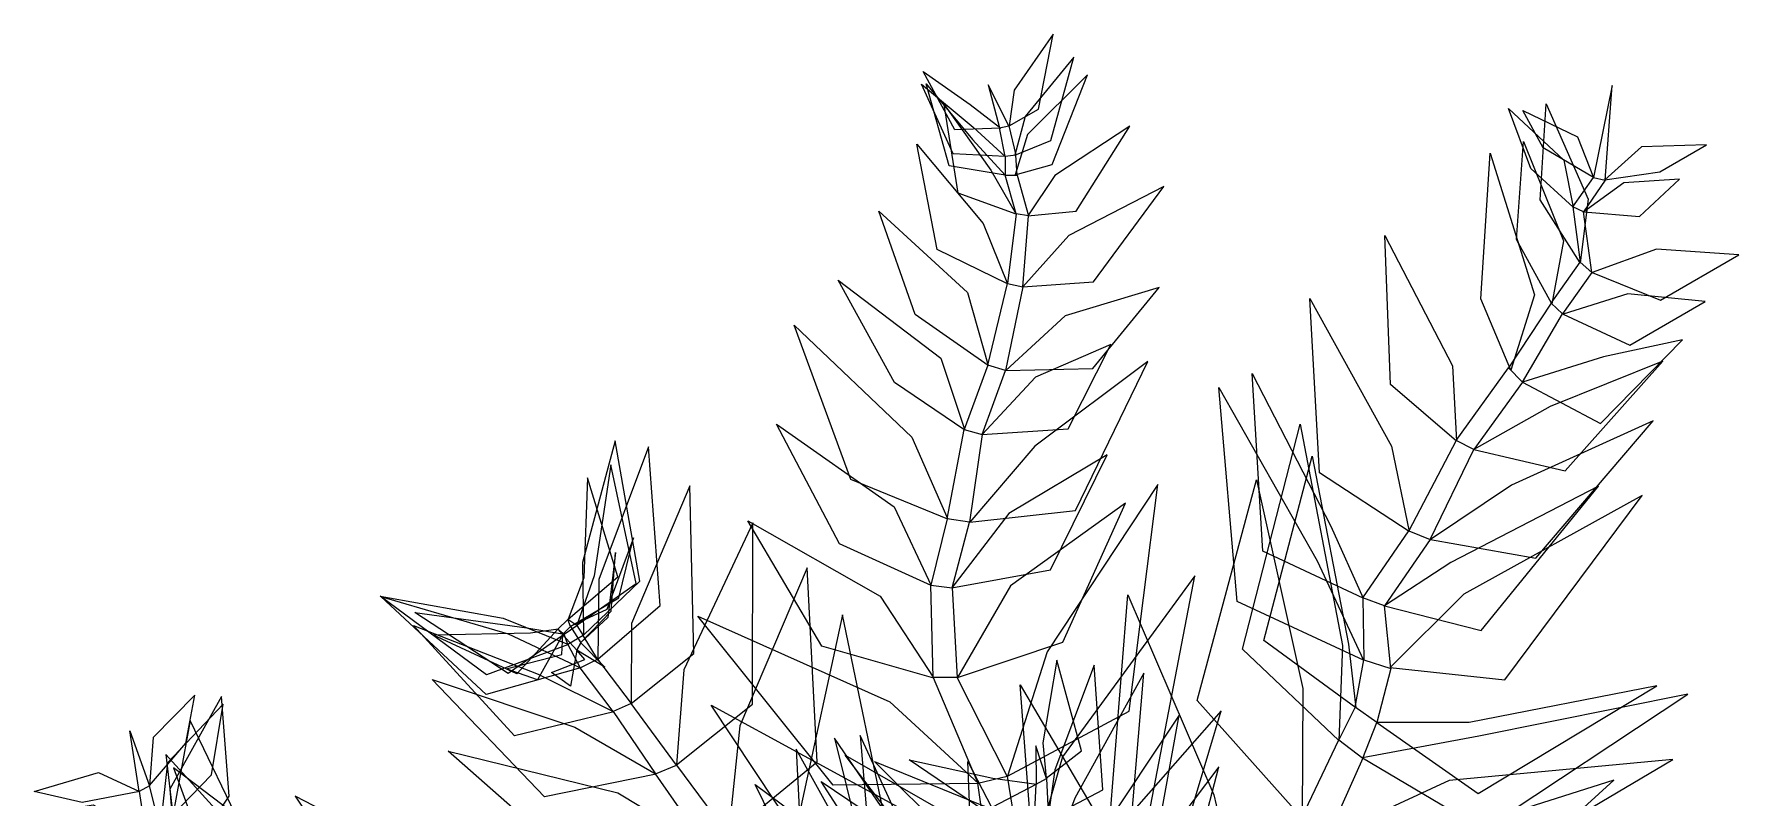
# Model space of a CAD drawing. Extents: x -0.264 to 0.274, y -0.288 to 0.275.
# Drawn here: x -0.01172 to 0.01061, y 0.00407 to 0.01408 of the extents above; entities that cross this region are included whole.
import ezdxf

# ---------------------------------------------------------------- set-up
doc = ezdxf.new("R2010")
doc.units = 0
doc.linetypes.add('LEAF_G', pattern=[10000, 10000, 0])
doc.layers.get('0').update_dxf_attribs({"linetype": 'CONTINUOUS'})

# ---------------------------------------------------------------- blocks, each defined once
blk = doc.blocks.new('12ZPLT14_LEAF')
at = {"color": 3, "linetype": 'LEAF_G'}
for points in [[(-0.029, 0.019, 238.56), (0.453, 0.57, 240.502), (3.645, -0.534, 241.656), (1.572, 0.57, 239.535)], [(-0.039, 0.019, 238.124), (0.391, 0.526, 236.062), (3.306, -0.563, 234.703), (1.385, 0.526, 237.137)]]:
    blk.add_3dface(points, dxfattribs=at)

msp = doc.modelspace()

# ---------------------------------------------------------------- linework, layer by layer
at = {"color": 3, "linetype": 'BYBLOCK'}
for points in [[(0.000925, 0.012847, 0.005308), (0.001047, 0.012873, 0.005308), (0.000777, 0.013411, 0.005805), (0.000925, 0.012847, 0.005308)], [(0.008704, 0.012199, 0.005361), (0.008855, 0.012165, 0.005361), (0.008947, 0.013404, 0.00469), (0.008704, 0.012199, 0.005361)], [(0.001138, 0.01249, 0.004827), (0.000999, 0.012474, 0.004827), (0.000925, 0.012847, 0.005308), (0.001047, 0.012873, 0.005308)], [(0.001001, 0.01223, 0.004396), (0.001157, 0.01223, 0.004396), (0.001138, 0.01249, 0.004827), (0.000999, 0.012474, 0.004827)], [(0.001304, 0.011697, 0.003984), (0.001142, 0.011723, 0.003984), (0.001001, 0.01223, 0.004396), (0.001157, 0.01223, 0.004396)], [(0.008572, 0.011748, 0.005682), (0.008431, 0.011814, 0.005682), (0.008704, 0.012199, 0.005361), (0.008855, 0.012165, 0.005361)], [(0.001028, 0.01081, 0.003536), (0.001232, 0.010765, 0.003536), (0.001304, 0.011697, 0.003984), (0.001142, 0.011723, 0.003984)], [(0.008527, 0.011087, 0.00617), (0.008682, 0.010953, 0.00617), (0.008572, 0.011748, 0.005682), (0.008431, 0.011814, 0.005682)], [(0.008299, 0.010411, 0.006636), (0.008151, 0.010553, 0.006636), (0.008527, 0.011087, 0.00617), (0.008682, 0.010953, 0.00617)], [(0.001003, 0.009667, 0.003321), (0.000772, 0.009741, 0.003321), (0.001028, 0.01081, 0.003536), (0.001232, 0.010765, 0.003536)], [(0.007592, 0.009702, 0.007115), (0.007775, 0.009516, 0.007115), (0.008299, 0.010411, 0.006636), (0.008151, 0.010553, 0.006636)], [(0.000463, 0.008894, 0.003115), (0.000697, 0.00883, 0.003115), (0.001003, 0.009667, 0.003321), (0.000772, 0.009741, 0.003321)], [(0.007136, 0.008632, 0.007178), (0.006905, 0.008752, 0.007178), (0.007592, 0.009702, 0.007115), (0.007775, 0.009516, 0.007115)], [(0.000534, 0.007682, 0.003186), (0.00024, 0.007726, 0.003186), (0.000463, 0.008894, 0.003115), (0.000697, 0.00883, 0.003115)], [(0.006284, 0.00757, 0.006776), (0.006564, 0.007455, 0.006776), (0.007136, 0.008632, 0.007178), (0.006905, 0.008752, 0.007178)], [(0.000028, 0.006858, 0.002967), (0.000304, 0.00682, 0.002967), (0.000534, 0.007682, 0.003186), (0.00024, 0.007726, 0.003186)], [(0.005967, 0.006584, 0.006159), (0.005684, 0.00669, 0.006159), (0.006284, 0.00757, 0.006776), (0.006564, 0.007455, 0.006776)], [(0.000371, 0.005645, 0.003021), (0.000058, 0.005645, 0.003021), (0.000028, 0.006858, 0.002967), (0.000304, 0.00682, 0.002967)], [(0.005695, 0.005876, 0.005327), (0.006049, 0.005764, 0.005327), (0.005967, 0.006584, 0.006159), (0.005684, 0.00669, 0.006159)], [(-0.004725, 0.006407, 0.008576), (-0.004856, 0.006281, 0.00861), (-0.004795, 0.006208, 0.009252), (-0.004691, 0.006316, 0.00921)], [(-0.004776, 0.006213, 0.007971), (-0.00461, 0.006329, 0.007938), (-0.004725, 0.006407, 0.008576), (-0.004856, 0.006281, 0.00861)], [(-0.004795, 0.006208, 0.009252), (-0.004691, 0.006316, 0.00921), (-0.004556, 0.006102, 0.009724), (-0.004608, 0.006005, 0.009781)], [(-0.004525, 0.006198, 0.007388), (-0.004726, 0.006079, 0.007362), (-0.004776, 0.006213, 0.007971), (-0.00461, 0.006329, 0.007938)], [(-0.004566, 0.005773, 0.006818), (-0.004338, 0.005885, 0.006877), (-0.004525, 0.006198, 0.007388), (-0.004726, 0.006079, 0.007362)], [(-0.004608, 0.006005, 0.009781), (-0.004556, 0.006102, 0.009724), (-0.004242, 0.005781, 0.0101), (-0.004608, 0.006005, 0.009781)], [(-0.003897, 0.005304, 0.006492), (-0.004133, 0.0052, 0.006402), (-0.004566, 0.005773, 0.006818), (-0.004338, 0.005885, 0.006877)], [(0.005866, 0.005055, 0.004187), (0.005583, 0.005258, 0.004187), (0.005695, 0.005876, 0.005327), (0.006049, 0.005764, 0.005327)], [(0.000641, 0.004262, 0.002967), (0.001027, 0.004353, 0.002967), (0.000371, 0.005645, 0.003021), (0.000058, 0.005645, 0.003021)], [(-0.003578, 0.004383, 0.006281), (-0.003306, 0.004499, 0.006345), (-0.003897, 0.005304, 0.006492), (-0.004133, 0.0052, 0.006402)], [(0.005367, 0.004829, 0.003068), (0.005681, 0.004589, 0.003068), (0.005866, 0.005055, 0.004187), (0.005583, 0.005258, 0.004187)], [(-0.010206, 0.004228, -0.003351), (-0.010342, 0.004153, -0.003351), (-0.010464, 0.004947, -0.004314), (-0.010206, 0.004228, -0.003351)], [(0.001407, 0.004247, 0.013303), (0.001542, 0.004324, 0.013303), (0.0014, 0.004749, 0.013833), (0.001407, 0.004247, 0.013303)], [(0.005223, 0.003561, 0.002194), (0.004885, 0.003813, 0.002194), (0.005367, 0.004829, 0.003068), (0.005681, 0.004589, 0.003068)], [(-0.002627, 0.003584, 0.006179), (-0.002931, 0.003447, 0.006161), (-0.003578, 0.004383, 0.006281), (-0.003306, 0.004499, 0.006345)], [(0.001258, 0.002917, 0.002567), (0.000846, 0.00283, 0.002567), (0.000641, 0.004262, 0.002967), (0.001027, 0.004353, 0.002967)], [(0.001569, 0.003791, 0.012757), (0.001378, 0.003718, 0.012757), (0.001407, 0.004247, 0.013303), (0.001542, 0.004324, 0.013303)], [(-0.010251, 0.003586, -0.002642), (-0.010066, 0.003674, -0.002642), (-0.010206, 0.004228, -0.003351), (-0.010342, 0.004153, -0.003351)]]:
    msp.add_3dface(points, dxfattribs=at)

# ---------------------------------------------------------------- block references
at = {"color": 0, "linetype": 'BYBLOCK', "extrusion": (0.790402, -0.590093, 0.164487), "xscale": 0.0009569097222222, "yscale": 0.0009569097222222, "zscale": 0.0009569097222222, "rotation": 359.5065458861474}
msp.add_blockref('12ZPLT14_LEAF', (0.006008, 0.001841, -0.225887), dxfattribs=at)
at = {"color": 0, "linetype": 'BYBLOCK', "extrusion": (0.782267, -0.597991, -0.174545), "xscale": 0.0008995833333333, "yscale": 0.0008995833333333, "zscale": 0.0008995833333333, "rotation": 22.01062501390936}
msp.add_blockref('12ZPLT14_LEAF', (0.007128, 0.003265, -0.213435), dxfattribs=at)
at = {"color": 0, "linetype": 'BYBLOCK', "extrusion": (0.795504, -0.572766, -0.197769), "xscale": 0.0007902222222222, "yscale": 0.0007902222222222, "zscale": 0.0007902222222222, "rotation": 39.01576321338121}
msp.add_blockref('12ZPLT14_LEAF', (0.007558, 0.004412, -0.18756), dxfattribs=at)
at = {"color": 0, "linetype": 'BYBLOCK', "extrusion": (0.918848, -0.36632, -0.146726), "xscale": 0.0012065, "yscale": 0.0012065, "zscale": 0.0012065, "rotation": 15.47534843625264}
msp.add_blockref('12ZPLT14_LEAF', (0.000385, 0.000677, -0.284554), dxfattribs=at)
at = {"color": 0, "linetype": 'BYBLOCK', "extrusion": (0.581437, -0.630118, -0.514667), "xscale": 0.0005926666666667, "yscale": 0.0005926666666667, "zscale": 0.0005926666666667, "rotation": 339.0371587183973}
msp.add_blockref('12ZPLT14_LEAF', (0.012179, 0.005171, -0.14651), dxfattribs=at)
at = {"color": 0, "linetype": 'BYBLOCK', "extrusion": (0.88179, -0.388894, 0.266847), "xscale": 0.001016, "yscale": 0.001016, "zscale": 0.001016, "rotation": 359.7047168395076}
msp.add_blockref('12ZPLT14_LEAF', (0.003855, 0.000653, -0.238783), dxfattribs=at)
at = {"color": 0, "linetype": 'BYBLOCK', "extrusion": (0.942927, -0.314457, 0.109571), "xscale": 0.0011094861111111, "yscale": 0.0011094861111111, "zscale": 0.0011094861111111, "rotation": 5.867491233017975}
msp.add_blockref('12ZPLT14_LEAF', (0.001929, 0.00059, -0.260988), dxfattribs=at)
at = {"color": 0, "linetype": 'BYBLOCK', "extrusion": (0.704956, -0.682126, -0.194269), "xscale": 0.0004656666666667, "yscale": 0.0004656666666667, "zscale": 0.0004656666666667, "rotation": 333.3176561917683}
msp.add_blockref('12ZPLT14_LEAF', (0.013262, 0.006238, -0.113621), dxfattribs=at)
at = {"color": 0, "linetype": 'BYBLOCK', "extrusion": (0.751398, -0.647283, -0.128163), "xscale": 0.0004656666666667, "yscale": 0.0004656666666667, "zscale": 0.0004656666666667, "rotation": 334.3006516009017}
msp.add_blockref('12ZPLT14_LEAF', (0.013974, 0.006013, -0.11244), dxfattribs=at)
at = {"color": 0, "linetype": 'BYBLOCK', "extrusion": (0.860198, -0.44254, -0.25341), "xscale": 0.0005926666666667, "yscale": 0.0005926666666667, "zscale": 0.0005926666666667, "rotation": 357.7782823479116}
msp.add_blockref('12ZPLT14_LEAF', (0.010958, 0.007491, -0.140876), dxfattribs=at)
at = {"color": 0, "linetype": 'BYBLOCK', "extrusion": (0.921074, -0.378729, -0.090482), "xscale": 0.0006879166666667, "yscale": 0.0006879166666667, "zscale": 0.0006879166666667, "rotation": 4.86850643284366}
msp.add_blockref('12ZPLT14_LEAF', (0.009412, 0.007015, -0.161494), dxfattribs=at)
at = {"color": 0, "linetype": 'BYBLOCK', "extrusion": (0.933994, -0.286352, 0.213676), "xscale": 0.0008440208333333, "yscale": 0.0008440208333333, "zscale": 0.0008440208333333, "rotation": 13.5187820273936}
msp.add_blockref('12ZPLT14_LEAF', (0.007319, 0.004358, -0.196217), dxfattribs=at)
at = {"color": 0, "linetype": 'BYBLOCK', "extrusion": (0.934589, -0.349149, 0.0681), "xscale": 0.0006879166666667, "yscale": 0.0006879166666667, "zscale": 0.0006879166666667, "rotation": 25.24158909002967}
msp.add_blockref('12ZPLT14_LEAF', (0.008281, 0.005931, -0.160411), dxfattribs=at)
at = {"color": 0, "linetype": 'BYBLOCK', "extrusion": (0.947031, -0.305661, -0.098508), "xscale": 0.0005503333333333, "yscale": 0.0005503333333333, "zscale": 0.0005503333333333, "rotation": 332.4576291766708}
msp.add_blockref('12ZPLT14_LEAF', (0.009518, 0.003084, -0.133616), dxfattribs=at)
at = {"color": 0, "linetype": 'BYBLOCK', "extrusion": (0.90006, -0.415575, -0.131106), "xscale": 0.0003527777777778, "yscale": 0.0003527777777778, "zscale": 0.0003527777777778, "rotation": 322.9370890575153}
msp.add_blockref('12ZPLT14_LEAF', (0.014264, 0.005994, -0.082067), dxfattribs=at)
at = {"color": 0, "linetype": 'BYBLOCK', "extrusion": (0.926446, -0.263962, -0.268369), "xscale": 0.0005503333333333, "yscale": 0.0005503333333333, "zscale": 0.0005503333333333, "rotation": 329.9061647442676}
msp.add_blockref('12ZPLT14_LEAF', (0.008691, 0.002496, -0.133804), dxfattribs=at)
at = {"color": 0, "linetype": 'BYBLOCK', "extrusion": (0.970023, -0.216189, 0.110989), "xscale": 0.0004741333333333, "yscale": 0.0004741333333333, "zscale": 0.0004741333333333, "rotation": 351.6616898043613}
msp.add_blockref('12ZPLT14_LEAF', (0.010788, 0.003637, -0.113849), dxfattribs=at)
at = {"color": 0, "linetype": 'BYBLOCK', "extrusion": (0.979087, -0.149683, -0.13778), "xscale": 0.0006752166666667, "yscale": 0.0006752166666667, "zscale": 0.0006752166666667, "rotation": 354.3527316602604}
msp.add_blockref('12ZPLT14_LEAF', (0.007694, 0.003032, -0.162139), dxfattribs=at)
at = {"color": 0, "linetype": 'BYBLOCK', "extrusion": (0.970219, -0.218261, 0.105061), "xscale": 0.0003527777777778, "yscale": 0.0003527777777778, "zscale": 0.0003527777777778, "rotation": 312.8296573316695}
msp.add_blockref('12ZPLT14_LEAF', (0.013817, 0.004697, -0.077663), dxfattribs=at)
at = {"color": 0, "linetype": 'BYBLOCK', "extrusion": (0.98065, -0.138085, -0.138775), "xscale": 0.0006321777777778, "yscale": 0.0006321777777778, "zscale": 0.0006321777777778, "rotation": 337.3185526950244}
msp.add_blockref('12ZPLT14_LEAF', (0.006808, 0.002814, -0.151867), dxfattribs=at)
at = {"color": 0, "linetype": 'BYBLOCK', "extrusion": (0.93438, -0.157796, 0.319429), "xscale": 0.0003725333333333, "yscale": 0.0003725333333333, "zscale": 0.0003725333333333, "rotation": 4.610484666793653}
msp.add_blockref('12ZPLT14_LEAF', (0.011761, 0.004005, -0.088227), dxfattribs=at)
at = {"color": 0, "linetype": 'BYBLOCK', "extrusion": (0.880512, 0.203381, 0.428177), "xscale": 0.0002822222222222, "yscale": 0.0002822222222222, "zscale": 0.0002822222222222, "rotation": 2.986554683182718}
msp.add_blockref('12ZPLT14_LEAF', (0.012315, 0.00314, -0.061499), dxfattribs=at)
at = {"color": 0, "linetype": 'BYBLOCK', "extrusion": (0.913757, 0.113286, 0.390146), "xscale": 0.0003175, "yscale": 0.0003175, "zscale": 0.0003175, "rotation": 5.865542229853379}
msp.add_blockref('12ZPLT14_LEAF', (0.012267, 0.003423, -0.071409), dxfattribs=at)
at = {"color": 0, "linetype": 'BYBLOCK', "extrusion": (0.867637, 0, 0.497198), "xscale": 0.0003527777777778, "yscale": 0.0003527777777778, "zscale": 0.0003527777777778, "rotation": 8.634760800078366}
msp.add_blockref('12ZPLT14_LEAF', (0.012242, 0.003285, -0.08097), dxfattribs=at)
at = {"color": 0, "linetype": 'BYBLOCK', "extrusion": (0.855189, 0.506988, 0.107778), "xscale": 0.0005334, "yscale": 0.0005334, "zscale": 0.0005334, "rotation": 4.951481610556218}
msp.add_blockref('12ZPLT14_LEAF', (0.007657, 0.007415, -0.127177), dxfattribs=at)
at = {"color": 0, "linetype": 'BYBLOCK', "extrusion": (0.873561, 0.432902, 0.222457), "xscale": 0.0005926666666667, "yscale": 0.0005926666666667, "zscale": 0.0005926666666667, "rotation": 3.671273819991699}
msp.add_blockref('12ZPLT14_LEAF', (0.007219, 0.006977, -0.141096), dxfattribs=at)
at = {"color": 0, "linetype": 'BYBLOCK', "extrusion": (0.808938, 0.565687, -0.160055), "xscale": 0.0004656666666667, "yscale": 0.0004656666666667, "zscale": 0.0004656666666667, "rotation": 40.61269279165106}
msp.add_blockref('12ZPLT14_LEAF', (0.007845, 0.007814, -0.112507), dxfattribs=at)
at = {"color": 0, "linetype": 'BYBLOCK', "extrusion": (0.709475, 0.680188, -0.184362), "xscale": 0.0004191, "yscale": 0.0004191, "zscale": 0.0004191, "rotation": 50.33294884655339}
msp.add_blockref('12ZPLT14_LEAF', (0.007909, 0.008622, -0.100554), dxfattribs=at)
at = {"color": 0, "linetype": 'BYBLOCK', "extrusion": (0.973705, 0.227811, 0), "xscale": 0.0008995833333333, "yscale": 0.0008995833333333, "zscale": 0.0008995833333333, "rotation": 356.5800206805935}
msp.add_blockref('12ZPLT14_LEAF', (0.004031, 0.002948, -0.21261), dxfattribs=at)
at = {"color": 0, "linetype": 'BYBLOCK', "extrusion": (1, 0, 0), "xscale": 0.0007112, "yscale": 0.0007112, "zscale": 0.0007112, "rotation": 338.4380182904013}
msp.add_blockref('12ZPLT14_LEAF', (0.00566, 0.003, -0.16929), dxfattribs=at)
at = {"color": 0, "linetype": 'BYBLOCK', "extrusion": (0.862589, 0.382341, 0.331294), "xscale": 0.000619125, "yscale": 0.000619125, "zscale": 0.000619125, "rotation": 5.002806296097257}
msp.add_blockref('12ZPLT14_LEAF', (0.006449, 0.006584, -0.146879), dxfattribs=at)
at = {"color": 0, "linetype": 'BYBLOCK', "extrusion": (0.898526, 0.385182, 0.210442), "xscale": 0.0006879166666667, "yscale": 0.0006879166666667, "zscale": 0.0006879166666667, "rotation": 359.1577371374237}
msp.add_blockref('12ZPLT14_LEAF', (0.005459, 0.006456, -0.164009), dxfattribs=at)
at = {"color": 0, "linetype": 'BYBLOCK', "extrusion": (0.667989, 0.692485, -0.272499), "xscale": 0.0003527777777778, "yscale": 0.0003527777777778, "zscale": 0.0003527777777778, "rotation": 89.25106830097215}
msp.add_blockref('12ZPLT14_LEAF', (0.007768, 0.009224, -0.085427), dxfattribs=at)
at = {"color": 0, "linetype": 'BYBLOCK', "extrusion": (0.413005, 0.783833, -0.463717), "xscale": 0.0002822222222222, "yscale": 0.0002822222222222, "zscale": 0.0002822222222222, "rotation": 90.46872228452791}
msp.add_blockref('12ZPLT14_LEAF', (0.006881, 0.010142, -0.068933), dxfattribs=at)
at = {"color": 0, "linetype": 'BYBLOCK', "extrusion": (0.962742, 0.206725, 0.174332), "xscale": 0.0009569097222222, "yscale": 0.0009569097222222, "zscale": 0.0009569097222222, "rotation": 358.4873280458577}
msp.add_blockref('12ZPLT14_LEAF', (0.002617, 0.002219, -0.226011), dxfattribs=at)
at = {"color": 0, "linetype": 'BYBLOCK', "extrusion": (0.910232, 0.410716, 0.052815), "xscale": 0.00075961875, "yscale": 0.00075961875, "zscale": 0.00075961875, "rotation": 356.7147015361817}
msp.add_blockref('12ZPLT14_LEAF', (0.00437, 0.006203, -0.181804), dxfattribs=at)
at = {"color": 0, "linetype": 'BYBLOCK', "extrusion": (0.862104, 0.498671, -0.090024), "xscale": 0.0008440208333333, "yscale": 0.0008440208333333, "zscale": 0.0008440208333333, "rotation": 11.92221627460273}
msp.add_blockref('12ZPLT14_LEAF', (0.003063, 0.005876, -0.202242), dxfattribs=at)
at = {"color": 0, "linetype": 'BYBLOCK', "extrusion": (0.908955, 0.35293, 0.221903), "xscale": 0.0004656666666667, "yscale": 0.0004656666666667, "zscale": 0.0004656666666667, "rotation": 25.04294564548363}
msp.add_blockref('12ZPLT14_LEAF', (0.002987, 0.01183, -0.1055), dxfattribs=at)
at = {"color": 0, "linetype": 'BYBLOCK', "extrusion": (0.816637, 0.499876, 0.288493), "xscale": 0.0003527777777778, "yscale": 0.0003527777777778, "zscale": 0.0003527777777778, "rotation": 26.80920177189304}
msp.add_blockref('12ZPLT14_LEAF', (0.0029, 0.011727, -0.076899), dxfattribs=at)
at = {"color": 0, "linetype": 'BYBLOCK', "extrusion": (0.96248, 0.220346, 0.158363), "xscale": 0.0005926666666667, "yscale": 0.0005926666666667, "zscale": 0.0005926666666667, "rotation": 27.10816579111671}
msp.add_blockref('12ZPLT14_LEAF', (0.002862, 0.011724, -0.137162), dxfattribs=at)
at = {"color": 0, "linetype": 'BYBLOCK', "extrusion": (0.811421, 0.584462, 0), "xscale": 0.0005926666666667, "yscale": 0.0005926666666667, "zscale": 0.0005926666666667, "rotation": 323.1329334893773}
msp.add_blockref('12ZPLT14_LEAF', (0.008256, -0.001838, -0.147583), dxfattribs=at)
at = {"color": 0, "linetype": 'BYBLOCK', "extrusion": (0.876295, 0.481774, 0), "xscale": 0.0003527777777778, "yscale": 0.0003527777777778, "zscale": 0.0003527777777778, "rotation": 313.5844495043009}
msp.add_blockref('12ZPLT14_LEAF', (0.008624, -0.003364, -0.091063), dxfattribs=at)
at = {"color": 0, "linetype": 'BYBLOCK', "extrusion": (0.966431, 0.103305, 0.235243), "xscale": 0.0009144, "yscale": 0.0009144, "zscale": 0.0009144, "rotation": 2.128475005391533}
msp.add_blockref('12ZPLT14_LEAF', (0.001422, 0.001534, -0.216202), dxfattribs=at)
at = {"color": 0, "linetype": 'BYBLOCK', "extrusion": (0.98717, 0.143713, 0.069584), "xscale": 0.0006879166666667, "yscale": 0.0006879166666667, "zscale": 0.0006879166666667, "rotation": 31.64539998686969}
msp.add_blockref('12ZPLT14_LEAF', (0.002301, 0.011304, -0.161386), dxfattribs=at)
at = {"color": 0, "linetype": 'BYBLOCK', "extrusion": (0.902113, 0.4315, 0), "xscale": 0.0004656666666667, "yscale": 0.0004656666666667, "zscale": 0.0004656666666667, "rotation": 318.4231108309654}
msp.add_blockref('12ZPLT14_LEAF', (0.007663, -0.002658, -0.118582), dxfattribs=at)
at = {"color": 0, "linetype": 'BYBLOCK', "extrusion": (0.711065, 0.684871, -0.159178), "xscale": 0.0006879166666667, "yscale": 0.0006879166666667, "zscale": 0.0006879166666667, "rotation": 331.1434003233085}
msp.add_blockref('12ZPLT14_LEAF', (0.008352, -0.001849, -0.16918), dxfattribs=at)
at = {"color": 0, "linetype": 'BYBLOCK', "extrusion": (0.656912, 0.724923, -0.207252), "xscale": 0.000809625, "yscale": 0.000809625, "zscale": 0.000809625, "rotation": 38.12844069847289}
msp.add_blockref('12ZPLT14_LEAF', (0.00136, 0.004774, -0.193892), dxfattribs=at)
at = {"color": 0, "linetype": 'BYBLOCK', "extrusion": (0.529089, 0.834062, -0.156223), "xscale": 0.0009569097222222, "yscale": 0.0009569097222222, "zscale": 0.0009569097222222, "rotation": 41.51140519085612}
msp.add_blockref('12ZPLT14_LEAF', (0.000691, 0.003904, -0.22869), dxfattribs=at)
at = {"color": 0, "linetype": 'BYBLOCK', "extrusion": (0.693605, 0.690927, -0.203797), "xscale": 0.0006321777777778, "yscale": 0.0006321777777778, "zscale": 0.0006321777777778, "rotation": 358.6016797508335}
msp.add_blockref('12ZPLT14_LEAF', (0.002264, 0.005381, -0.151673), dxfattribs=at)
at = {"color": 0, "linetype": 'BYBLOCK', "extrusion": (0.994067, 0.10877, 0), "xscale": 0.0008440208333333, "yscale": 0.0008440208333333, "zscale": 0.0008440208333333, "rotation": 44.75442065808901}
msp.add_blockref('12ZPLT14_LEAF', (0.001534, 0.010483, -0.1997), dxfattribs=at)
at = {"color": 0, "linetype": 'BYBLOCK', "extrusion": (0.514383, 0.836886, -0.187169), "xscale": 0.0006879166666667, "yscale": 0.0006879166666667, "zscale": 0.0006879166666667, "rotation": 333.4084106607308}
msp.add_blockref('12ZPLT14_LEAF', (0.008862, -0.000715, -0.167133), dxfattribs=at)
at = {"color": 0, "linetype": 'BYBLOCK', "extrusion": (0.406046, 0.876354, -0.259094), "xscale": 0.00075961875, "yscale": 0.00075961875, "zscale": 0.00075961875, "rotation": 341.2171047013917}
msp.add_blockref('12ZPLT14_LEAF', (0.008361, 0.000153, -0.183379), dxfattribs=at)
at = {"color": 0, "linetype": 'BYBLOCK', "extrusion": (0.072392, 0.997376, 0), "xscale": 0.000809625, "yscale": 0.000809625, "zscale": 0.000809625, "rotation": 342.4599901946296}
msp.add_blockref('12ZPLT14_LEAF', (0.005888, 0.00244, -0.192173), dxfattribs=at)

doc.saveas('drawing.dxf')
